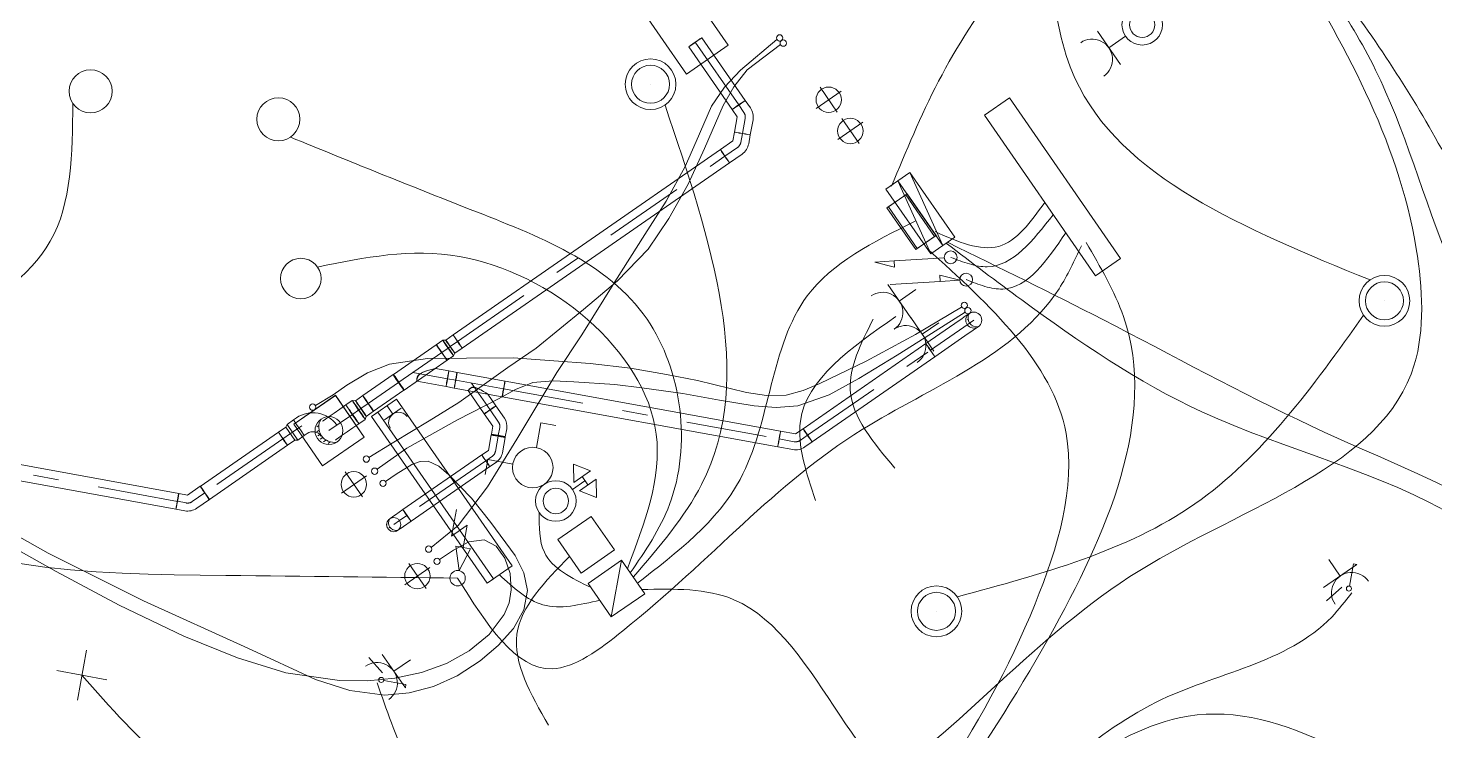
# Model space of a CAD drawing. Header units: metres. Extents: x 2747662.9 to 2747731.3, y 1250221.9 to 1250283.3.
# Drawn here: x 2747705.87 to 2747711.42, y 1250243.94 to 1250246.71 of the extents above; entities that cross this region are included whole.
import ezdxf

# ---------------------------------------------------------------- set-up
doc = ezdxf.new("R2010")
doc.units = ezdxf.units.M
doc.header["$MEASUREMENT"] = 0
for name, pattern in [('EL_Boden', [900, 600, -300]), ('STRICHPUNKT2-A0PKHS6Z00', [0.635, 0.3175, -0.15875, 0, -0.15875]), ('STRICHPUNKT2-A0PKHS7900', [0.635, 0.3175, -0.15875, 0, -0.15875])]:
    doc.linetypes.add(name, pattern=pattern)
for name, color, linetype in [('___deckendurchbruch', 7, 'Continuous'), ('___elektro', 7, 'Continuous'), ('___sanitär', 7, 'Continuous')]:
    doc.layers.add(name, color=color, linetype=linetype)

msp = doc.modelspace()

# ---------------------------------------------------------------- linework, layer by layer
at = {"color": 30, "linetype": 'Continuous', "lineweight": 0, "true_color": 0xff8d1c}
for p, q in [((2747709.2879, 1250245.7949), (2747709.2111, 1250245.7899)), ((2747709.2111, 1250245.7899), (2747709.2895, 1250245.7705)), ((2747709.4858, 1250245.8076), (2747709.2879, 1250245.7949)), ((2747709.2895, 1250245.7705), (2747709.2879, 1250245.7949)), ((2747709.511, 1250245.8091), (2747709.511, 1250245.8091)), ((2747709.2719, 1250245.7018), (2747709.4699, 1250245.7146)), ((2747709.4683, 1250245.739), (2747709.4699, 1250245.7146)), ((2747709.5466, 1250245.7196), (2747709.4683, 1250245.739)), ((2747709.4699, 1250245.7146), (2747709.5466, 1250245.7196)), ((2747709.5718, 1250245.7213), (2747709.5718, 1250245.7213))]:
    msp.add_line(p, q, dxfattribs=at)
for centre in [(2747709.511, 1250245.8091), (2747709.5718, 1250245.7213)]:
    msp.add_circle(centre, 0.0253, dxfattribs=at)
for points, knots in [([(2747709.2773, 1250246.0893), (2747709.3918, 1250246.3658), (2747709.5063, 1250246.6424), (2747709.7342, 1250246.9138), (2747709.9394, 1250247.1583), (2747710.2365, 1250247.3986), (2747710.4821, 1250247.3152), (2747710.5692, 1250247.2856), (2747710.6498, 1250247.2153), (2747710.7305, 1250247.145)], [0, 0, 0, 0, 1, 1, 1, 2, 2, 2, 3, 3, 3, 3]), ([(2747711.1647, 1250245.72), (2747710.6718, 1250245.9218), (2747710.1789, 1250246.1237), (2747710.0009, 1250246.5158), (2747709.8961, 1250246.7469), (2747709.9006, 1250247.0441), (2747709.9052, 1250247.3413)], [0, 0, 0, 0, 1, 1, 1, 2, 2, 2, 2]), ([(2747712.1186, 1250245.307), (2747712.075, 1250245.2993), (2747712.0314, 1250245.2917), (2747711.9907, 1250245.2902), (2747711.5485, 1250245.2742), (2747711.4365, 1250245.9865), (2747711.2264, 1250246.4623), (2747711.1235, 1250246.6952), (2747710.9972, 1250246.8714), (2747710.8709, 1250247.0477)], [0, 0, 0, 0, 1, 1, 1, 2, 2, 2, 3, 3, 3, 3]), ([(2747711.8747, 1250245.5538), (2747711.8312, 1250245.6116), (2747711.7876, 1250245.6694), (2747711.7467, 1250245.729), (2747711.5979, 1250245.9453), (2747711.4831, 1250246.184), (2747711.3475, 1250246.4092), (2747711.2107, 1250246.6366), (2747711.0527, 1250246.8504), (2747710.8946, 1250247.0641)], [0, 0, 0, 0, 1, 1, 1, 2, 2, 2, 3, 3, 3, 3]), ([(2747708.3866, 1250243.3425), (2747708.6645, 1250243.4466), (2747708.9424, 1250243.5506), (2747709.1803, 1250243.7039), (2747709.5583, 1250243.9472), (2747709.8356, 1250244.3145), (2747710.2571, 1250244.5753), (2747710.6685, 1250244.8299), (2747711.2174, 1250244.983), (2747711.3395, 1250245.3859), (2747711.3807, 1250245.5221), (2747711.3732, 1250245.6869), (2747711.3473, 1250245.843), (2747711.2744, 1250246.2826), (2747711.0562, 1250246.6537), (2747710.838, 1250247.0249)], [0, 0, 0, 0, 1, 1, 1, 2, 2, 2, 3, 3, 3, 4, 4, 4, 5, 5, 5, 5]), ([(2747706.0485, 1250246.4154), (2747706.0466, 1250246.219), (2747706.0447, 1250246.0226), (2747705.9592, 1250245.8727), (2747705.8787, 1250245.7316), (2747705.724, 1250245.6317), (2747705.5694, 1250245.5319)], [0, 0, 0, 0, 1, 1, 1, 2, 2, 2, 2]), ([(2747708.384, 1250246.4091), (2747708.5651, 1250245.8738), (2747708.7462, 1250245.3385), (2747708.5286, 1250244.9139), (2747708.4628, 1250244.7855), (2747708.3606, 1250244.6673), (2747708.2584, 1250244.549)], [0, 0, 0, 0, 1, 1, 1, 2, 2, 2, 2]), ([(2747706.9067, 1250246.2831), (2747707.1384, 1250246.1887), (2747707.37, 1250246.0943), (2747707.6154, 1250245.9983), (2747707.8792, 1250245.8952), (2747708.1588, 1250245.7904), (2747708.3131, 1250245.5657), (2747708.4514, 1250245.3643), (2747708.489, 1250245.0665), (2747708.4019, 1250244.8351), (2747708.3651, 1250244.7373), (2747708.306, 1250244.6514), (2747708.247, 1250244.5655)], [0, 0, 0, 0, 1, 1, 1, 2, 2, 2, 3, 3, 3, 4, 4, 4, 4]), ([(2747708.2749, 1250244.5251), (2747708.4325, 1250244.6462), (2747708.5901, 1250244.7673), (2747708.68, 1250244.9341), (2747708.8003, 1250245.1571), (2747708.7994, 1250245.4619), (2747708.9448, 1250245.6571), (2747709.0425, 1250245.7882), (2747709.2063, 1250245.87), (2747709.3701, 1250245.9517)], [0, 0, 0, 0, 1, 1, 1, 2, 2, 2, 3, 3, 3, 3]), ([(2747707.0133, 1250245.7711), (2747707.1978, 1250245.8086), (2747707.3823, 1250245.8462), (2747707.5732, 1250245.813), (2747707.9287, 1250245.7513), (2747708.3066, 1250245.4444), (2747708.3493, 1250245.1123), (2747708.3715, 1250244.94), (2747708.3035, 1250244.761), (2747708.2355, 1250244.582)], [0, 0, 0, 0, 1, 1, 1, 2, 2, 2, 3, 3, 3, 3]), ([(2747710.0269, 1250245.8552), (2747709.9995, 1250245.7968), (2747709.9721, 1250245.7384), (2747709.9381, 1250245.6856), (2747709.7681, 1250245.4222), (2747709.4316, 1250245.2981), (2747709.1614, 1250245.13), (2747708.8127, 1250244.9131), (2747708.5744, 1250244.6229), (2747708.2181, 1250244.3371), (2747708.1265, 1250244.2635), (2747708.027, 1250244.1902), (2747707.9386, 1250244.1872), (2747707.7948, 1250244.1823), (2747707.6804, 1250244.3634), (2747707.5661, 1250244.5446)], [0, 0, 0, 0, 1, 1, 1, 2, 2, 2, 3, 3, 3, 4, 4, 4, 5, 5, 5, 5]), ([(2747709.0108, 1250243.1058), (2747709.323, 1250243.5185), (2747709.6351, 1250243.9312), (2747709.8437, 1250244.443), (2747709.9341, 1250244.6649), (2747710.005, 1250244.9055), (2747709.9659, 1250245.1151), (2747709.9139, 1250245.3943), (2747709.6665, 1250245.6185), (2747709.4191, 1250245.8427)], [0, 0, 0, 0, 1, 1, 1, 2, 2, 2, 3, 3, 3, 3]), ([(2747710.0448, 1250245.8676), (2747710.1013, 1250245.7717), (2747710.1577, 1250245.6757), (2747710.1924, 1250245.5756), (2747710.3301, 1250245.1779), (2747710.1247, 1250244.7143), (2747709.8978, 1250244.31), (2747709.6331, 1250243.8383), (2747709.339, 1250243.4474), (2747709.045, 1250243.0565)], [0, 0, 0, 0, 1, 1, 1, 2, 2, 2, 3, 3, 3, 3]), ([(2747709.2945, 1250245.5758), (2747709.1178, 1250245.4527), (2747708.9411, 1250245.3296), (2747708.9179, 1250245.1632), (2747708.9047, 1250245.0684), (2747708.9413, 1250244.9595), (2747708.9779, 1250244.8506)], [0, 0, 0, 0, 1, 1, 1, 2, 2, 2, 2]), ([(2747709.2053, 1250245.5658), (2747709.1572, 1250245.4708), (2747709.1091, 1250245.3758), (2747709.1147, 1250245.2863), (2747709.1213, 1250245.1784), (2747709.206, 1250245.0785), (2747709.2907, 1250244.9786)], [0, 0, 0, 0, 1, 1, 1, 2, 2, 2, 2]), ([(2747709.5379, 1250244.4714), (2747709.8721, 1250244.5613), (2747710.2064, 1250244.6513), (2747710.474, 1250244.8373), (2747710.7397, 1250245.022), (2747710.9396, 1250245.3014), (2747711.1395, 1250245.5808)], [0, 0, 0, 0, 1, 1, 1, 2, 2, 2, 2]), ([(2747707.8877, 1250244.8032), (2747707.8874, 1250244.7468), (2747707.8871, 1250244.6904), (2747707.9082, 1250244.6465), (2747707.9391, 1250244.5823), (2747708.0159, 1250244.5448), (2747708.0927, 1250244.5073)], [0, 0, 0, 0, 1, 1, 1, 2, 2, 2, 2]), ([(2747708.0072, 1250244.6306), (2747707.9109, 1250244.5317), (2747707.8146, 1250244.4328), (2747707.7997, 1250244.3233), (2747707.7844, 1250244.2111), (2747707.8543, 1250244.0879), (2747707.9243, 1250243.9646)], [0, 0, 0, 0, 1, 1, 1, 2, 2, 2, 2]), ([(2747707.7307, 1250244.5576), (2747707.7852, 1250244.5075), (2747707.8396, 1250244.4573), (2747707.9027, 1250244.4397), (2747707.9707, 1250244.4206), (2747708.0487, 1250244.4393), (2747708.1268, 1250244.458)], [0, 0, 0, 0, 1, 1, 1, 2, 2, 2, 2]), ([(2747708.2925, 1250244.4997), (2747708.4202, 1250244.5026), (2747708.5479, 1250244.5055), (2747708.656, 1250244.4597), (2747709.0015, 1250244.313), (2747709.1466, 1250243.6679), (2747709.4863, 1250243.637), (2747709.5882, 1250243.6277), (2747709.7077, 1250243.6737), (2747709.8271, 1250243.7198)], [0, 0, 0, 0, 1, 1, 1, 2, 2, 2, 3, 3, 3, 3]), ([(2747711.0928, 1250244.4871), (2747711.0673, 1250244.454), (2747711.0419, 1250244.4208), (2747711.0135, 1250244.3914), (2747710.8382, 1250244.2092), (2747710.5535, 1250244.1703), (2747710.321, 1250244.0555), (2747710.189, 1250243.9903), (2747710.0738, 1250243.9006), (2747709.9587, 1250243.8109)], [0, 0, 0, 0, 1, 1, 1, 2, 2, 2, 3, 3, 3, 3]), ([(2747706.0841, 1250244.1622), (2747706.1962, 1250244.0349), (2747706.3083, 1250243.9076), (2747706.4351, 1250243.8052), (2747706.8453, 1250243.4741), (2747707.4095, 1250243.4031), (2747707.913, 1250243.1446), (2747708.0731, 1250243.0624), (2747708.227, 1250242.9613), (2747708.397, 1250242.9699), (2747708.4641, 1250242.9732), (2747708.5337, 1250242.9937), (2747708.5995, 1250242.9834), (2747708.63, 1250242.9786), (2747708.6596, 1250242.9673), (2747708.6892, 1250242.956)], [0, 0, 0, 0, 1, 1, 1, 2, 2, 2, 3, 3, 3, 4, 4, 4, 5, 5, 5, 5]), ([(2747707.2485, 1250244.132), (2747707.285, 1250244.0266), (2747707.3215, 1250243.9212), (2747707.3707, 1250243.8227), (2747707.5265, 1250243.511), (2747707.8098, 1250243.2684), (2747708.1268, 1250243.0905), (2747708.2115, 1250243.0429), (2747708.2986, 1250243), (2747708.3932, 1250243), (2747708.4697, 1250243.0001), (2747708.551, 1250243.0283), (2747708.6209, 1250243.0055), (2747708.6478, 1250242.9967), (2747708.6731, 1250242.9803), (2747708.6983, 1250242.9639)], [0, 0, 0, 0, 1, 1, 1, 2, 2, 2, 3, 3, 3, 4, 4, 4, 5, 5, 5, 5]), ([(2747713.1456, 1250241.5396), (2747713.0119, 1250241.6658), (2747712.8782, 1250241.792), (2747712.7577, 1250241.9259), (2747712.3133, 1250242.4196), (2747712.048, 1250243.0181), (2747711.5149, 1250243.5163), (2747711.1975, 1250243.813), (2747710.7852, 1250244.0741), (2747710.4124, 1250243.9943), (2747710.2623, 1250243.9622), (2747710.1186, 1250243.8748), (2747709.9749, 1250243.7874)], [0, 0, 0, 0, 1, 1, 1, 2, 2, 2, 3, 3, 3, 4, 4, 4, 4])]:
    msp.add_open_spline(points, degree=3, knots=knots, dxfattribs=at)
at = {"color": 30, "linetype": 'EL_Boden', "lineweight": 0, "true_color": 0xff8d1c}
for points, knots in [([(2747704.1208, 1250246.4144), (2747704.1596, 1250246.3204), (2747704.1985, 1250246.2264), (2747704.2466, 1250246.1377), (2747704.3373, 1250245.9704), (2747704.4608, 1250245.8219), (2747704.5686, 1250245.6636), (2747704.7046, 1250245.464), (2747704.8154, 1250245.2488), (2747704.9698, 1250245.0626), (2747705.0202, 1250245.0017), (2747705.0752, 1250244.9439), (2747705.1348, 1250244.8937), (2747705.5268, 1250244.5632), (2747706.1142, 1250244.5606), (2747706.6518, 1250244.5555), (2747706.968, 1250244.5525), (2747707.2671, 1250244.5485), (2747707.5661, 1250244.5446)], [0, 0, 0, 0, 1, 1, 1, 2, 2, 2, 3, 3, 3, 4, 4, 4, 5, 5, 5, 6, 6, 6, 6]), ([(2747709.8817, 1250246.0259), (2747709.8265, 1250245.9492), (2747709.7712, 1250245.8726), (2747709.7005, 1250245.8526), (2747709.6277, 1250245.832), (2747709.5385, 1250245.8712), (2747709.4492, 1250245.9105)], [0, 0, 0, 0, 1, 1, 1, 2, 2, 2, 2]), ([(2747709.4938, 1250245.864), (2747709.5924, 1250245.7894), (2747709.691, 1250245.7148), (2747709.791, 1250245.6413), (2747710.0162, 1250245.476), (2747710.2488, 1250245.3169), (2747710.5013, 1250245.2004), (2747710.8347, 1250245.0466), (2747711.2029, 1250244.9671), (2747711.5204, 1250244.7764), (2747711.7431, 1250244.6427), (2747711.9408, 1250244.4542), (2747712.1929, 1250244.3932), (2747712.4163, 1250244.3392), (2747712.6823, 1250244.3852), (2747712.8644, 1250244.5333), (2747713.0034, 1250244.6463), (2747713.0934, 1250244.8189), (2747713.1227, 1250244.9888), (2747713.182, 1250245.332), (2747712.9937, 1250245.6647), (2747712.8055, 1250245.9975)], [0, 0, 0, 0, 1, 1, 1, 2, 2, 2, 3, 3, 3, 4, 4, 4, 5, 5, 5, 6, 6, 6, 7, 7, 7, 7]), ([(2747709.5011, 1250245.8672), (2747709.7048, 1250245.7677), (2747709.9085, 1250245.6681), (2747710.1107, 1250245.5641), (2747710.3844, 1250245.4233), (2747710.6553, 1250245.2742), (2747710.9317, 1250245.145), (2747711.2115, 1250245.0142), (2747711.4971, 1250244.9038), (2747711.7741, 1250244.7429), (2747711.9871, 1250244.6193), (2747712.1951, 1250244.4659), (2747712.4374, 1250244.4693), (2747712.6172, 1250244.4719), (2747712.8159, 1250244.5609), (2747712.9125, 1250244.7095), (2747712.9763, 1250244.8077), (2747712.9955, 1250244.932), (2747712.9944, 1250245.0516), (2747712.9915, 1250245.3698), (2747712.8448, 1250245.6547), (2747712.6982, 1250245.9396)], [0, 0, 0, 0, 1, 1, 1, 2, 2, 2, 3, 3, 3, 4, 4, 4, 5, 5, 5, 6, 6, 6, 7, 7, 7, 7]), ([(2747709.511, 1250245.8091), (2747709.5605, 1250245.7901), (2747709.6099, 1250245.771), (2747709.6552, 1250245.772), (2747709.7559, 1250245.7742), (2747709.8356, 1250245.8758), (2747709.9152, 1250245.9774)], [0, 0, 0, 0, 1, 1, 1, 2, 2, 2, 2]), ([(2747709.5718, 1250245.7213), (2747709.6216, 1250245.7019), (2747709.6714, 1250245.6825), (2747709.716, 1250245.6842), (2747709.816, 1250245.6879), (2747709.8903, 1250245.797), (2747709.9647, 1250245.9061)], [0, 0, 0, 0, 1, 1, 1, 2, 2, 2, 2])]:
    msp.add_open_spline(points, degree=3, knots=knots, dxfattribs=at)
at = {"layer": '___deckendurchbruch', "color": 215, "linetype": 'STRICHPUNKT2-A0PKHS6Z00', "lineweight": 0, "true_color": 0xa44f91}
for p, q in [((2747708.9803, 1250246.3965), (2747709.0789, 1250246.4648)), ((2747709.0637, 1250246.3813), (2747708.9954, 1250246.48)), ((2747709.0657, 1250246.2732), (2747709.1643, 1250246.3415)), ((2747709.1492, 1250246.258), (2747709.0808, 1250246.3567)), ((2747707.1074, 1250244.8802), (2747707.206, 1250244.9485)), ((2747707.1909, 1250244.865), (2747707.1225, 1250244.9637)), ((2747707.3579, 1250244.5185), (2747707.4566, 1250244.5868)), ((2747707.4414, 1250244.5033), (2747707.3731, 1250244.602))]:
    msp.add_line(p, q, dxfattribs=at)
at = {"layer": '___deckendurchbruch', "color": 215, "linetype": 'Continuous', "lineweight": 0, "true_color": 0xa44f91}
for p, q in [((2747709.3333, 1250246.0553), (2747709.2594, 1250246.0041)), ((2747709.4472, 1250245.8909), (2747709.3333, 1250246.0553)), ((2747709.2594, 1250246.0041), (2747709.3732, 1250245.8397)), ((2747709.3732, 1250245.8397), (2747709.4472, 1250245.8909))]:
    msp.add_line(p, q, dxfattribs=at)
for centre in [(2747709.0296, 1250246.4306), (2747709.115, 1250246.3073), (2747707.1567, 1250244.9144), (2747707.4072, 1250244.5527)]:
    msp.add_circle(centre, 0.05, dxfattribs=at)
at = {"layer": '___elektro', "color": 30, "linetype": 'Continuous', "lineweight": 0, "true_color": 0xff8d1c}
for p, q in [((2747710.1804, 1250246.5694), (2747710.0893, 1250246.7009)), ((2747710.1348, 1250246.6351), (2747710.2006, 1250246.6807)), ((2747710.2006, 1250246.6807), (2747710.2006, 1250246.6807)), ((2747710.2006, 1250246.6807), (2747710.2006, 1250246.6807)), ((2747710.2006, 1250246.6807), (2747710.2006, 1250246.6807)), ((2747710.3119, 1250246.6605), (2747710.3119, 1250246.6605)), ((2747708.27, 1250246.5736), (2747708.2701, 1250246.5736)), ((2747708.4092, 1250246.5483), (2747708.4092, 1250246.5483)), ((2747706.07, 1250246.5337), (2747706.07, 1250246.5337)), ((2747706.1882, 1250246.5122), (2747706.1883, 1250246.5123)), ((2747708.327, 1250246.4914), (2747708.327, 1250246.4914)), ((2747706.0485, 1250246.4154), (2747706.0485, 1250246.4155)), ((2747706.1668, 1250246.3939), (2747706.1668, 1250246.394)), ((2747706.1668, 1250246.3939), (2747706.1668, 1250246.394)), ((2747706.1668, 1250246.3939), (2747706.1668, 1250246.394)), ((2747706.8108, 1250246.4235), (2747706.8109, 1250246.4235)), ((2747706.9291, 1250246.402), (2747706.9291, 1250246.402)), ((2747708.2448, 1250246.4344), (2747708.2448, 1250246.4345)), ((2747708.2448, 1250246.4344), (2747708.2448, 1250246.4345)), ((2747708.3839, 1250246.4092), (2747708.3839, 1250246.4092)), ((2747709.693, 1250246.4036), (2747709.6931, 1250246.4037)), ((2747706.7894, 1250246.3052), (2747706.7894, 1250246.3052)), ((2747706.9076, 1250246.2837), (2747706.9077, 1250246.2837)), ((2747706.9076, 1250246.2837), (2747706.9077, 1250246.2837)), ((2747706.9076, 1250246.2837), (2747706.9077, 1250246.2837)), ((2747709.3501, 1250246.1436), (2747709.2555, 1250246.0781)), ((2747709.3028, 1250246.1108), (2747709.4793, 1250245.856)), ((2747709.4321, 1250245.8232), (2747709.3028, 1250246.1108)), ((2747709.3265, 1250246.1272), (2747709.3265, 1250246.1272)), ((2747709.5266, 1250245.8887), (2747709.3501, 1250246.1436)), ((2747709.4793, 1250245.856), (2747709.3501, 1250246.1436)), ((2747709.9616, 1250246.1213), (2747709.9616, 1250246.1213)), ((2747709.2555, 1250246.0781), (2747709.4321, 1250245.8232)), ((2747709.2555, 1250246.0781), (2747709.4321, 1250245.8232)), ((2747709.2792, 1250246.0944), (2747709.2792, 1250246.0945)), ((2747709.8629, 1250246.053), (2747709.863, 1250246.053)), ((2747709.4383, 1250246.0161), (2747709.4384, 1250246.0162)), ((2747709.3438, 1250245.9507), (2747709.3439, 1250245.9507)), ((2747709.4321, 1250245.8232), (2747709.5266, 1250245.8887)), ((2747709.4321, 1250245.8232), (2747709.5266, 1250245.8887)), ((2747709.4321, 1250245.8232), (2747709.5266, 1250245.8887)), ((2747709.4557, 1250245.8396), (2747709.4557, 1250245.8396)), ((2747709.503, 1250245.8724), (2747709.503, 1250245.8724)), ((2747706.902, 1250245.7913), (2747706.902, 1250245.7914)), ((2747707.0133, 1250245.7711), (2747707.0134, 1250245.7711)), ((2747710.1315, 1250245.7706), (2747710.1315, 1250245.7707)), ((2747711.1647, 1250245.72), (2747711.1648, 1250245.72)), ((2747706.8818, 1250245.68), (2747706.8818, 1250245.68)), ((2747706.9931, 1250245.6598), (2747706.9932, 1250245.6598)), ((2747709.2625, 1250245.7028), (2747709.3536, 1250245.5713)), ((2747709.308, 1250245.637), (2747709.3738, 1250245.6826)), ((2747709.3738, 1250245.6826), (2747709.3738, 1250245.6826)), ((2747709.3738, 1250245.6826), (2747709.3738, 1250245.6826)), ((2747711.3039, 1250245.6947), (2747711.3039, 1250245.6948)), ((2747711.2217, 1250245.6378), (2747711.2217, 1250245.6378)), ((2747709.3534, 1250245.5716), (2747709.4445, 1250245.44)), ((2747709.3989, 1250245.5058), (2747709.4647, 1250245.5514)), ((2747709.4647, 1250245.5514), (2747709.4647, 1250245.5514)), ((2747709.4647, 1250245.5514), (2747709.4647, 1250245.5514)), ((2747711.1395, 1250245.5808), (2747711.1395, 1250245.5809)), ((2747711.1395, 1250245.5808), (2747711.1395, 1250245.5809)), ((2747711.2786, 1250245.5556), (2747711.2787, 1250245.5556)), ((2747707.3439, 1250245.2143), (2747707.2782, 1250245.1688)), ((2747707.2883, 1250245.2244), (2747707.2883, 1250245.2245)), ((2747707.311, 1250245.1916), (2747707.2883, 1250245.2244)), ((2747707.311, 1250245.1916), (2747707.3111, 1250245.1916)), ((2747707.8765, 1250245.0591), (2747707.8944, 1250245.1575)), ((2747707.8944, 1250245.1575), (2747707.9534, 1250245.1467)), ((2747707.6852, 1250245.0125), (2747707.6744, 1250244.9535)), ((2747707.7835, 1250244.9946), (2747707.6852, 1250245.0125)), ((2747707.8167, 1250245.0461), (2747707.8167, 1250245.0462)), ((2747707.928, 1250245.0259), (2747707.9281, 1250245.0259)), ((2747708.0229, 1250244.9943), (2747708.0899, 1250244.9678)), ((2747708.0229, 1250244.9943), (2747708.0242, 1250244.9222)), ((2747708.0242, 1250244.9222), (2747708.0899, 1250244.9678)), ((2747708.0571, 1250244.945), (2747708.0798, 1250244.9121)), ((2747707.5533, 1250244.9214), (2747707.5533, 1250244.9214)), ((2747707.7965, 1250244.9348), (2747707.7965, 1250244.9348)), ((2747707.9078, 1250244.9146), (2747707.9079, 1250244.9146)), ((2747707.9078, 1250244.9146), (2747707.9079, 1250244.9146)), ((2747708.0684, 1250244.9286), (2747708.0191, 1250244.8944)), ((2747708.0191, 1250244.8944), (2747708.0192, 1250244.8944)), ((2747708.047, 1250244.8893), (2747708.1127, 1250244.9349)), ((2747708.114, 1250244.8628), (2747708.047, 1250244.8893)), ((2747708.114, 1250244.8628), (2747708.1127, 1250244.9349)), ((2747707.4546, 1250244.8531), (2747707.4546, 1250244.8531)), ((2747707.5424, 1250244.7106), (2747707.5613, 1250244.815)), ((2747707.8876, 1250244.8033), (2747707.8876, 1250244.8033)), ((2747708.0932, 1250244.7875), (2747707.9616, 1250244.6964)), ((2747707.9989, 1250244.7831), (2747707.999, 1250244.7831)), ((2747708.1843, 1250244.656), (2747708.0932, 1250244.7875)), ((2747707.604, 1250244.7533), (2747707.5424, 1250244.7106)), ((2747707.588, 1250244.6652), (2747707.604, 1250244.7533)), ((2747707.6168, 1250244.66), (2747707.5592, 1250244.6705)), ((2747707.5715, 1250244.5744), (2747707.5592, 1250244.6705)), ((2747707.5715, 1250244.5744), (2747707.6168, 1250244.66)), ((2747707.9616, 1250244.6964), (2747708.0527, 1250244.5649)), ((2747707.9781, 1250244.7078), (2747707.9781, 1250244.7078)), ((2747708.0527, 1250244.5649), (2747708.1843, 1250244.656)), ((2747708.2127, 1250244.6149), (2747708.0812, 1250244.5238)), ((2747708.2127, 1250244.6149), (2747708.1723, 1250244.3923)), ((2747708.1963, 1250244.6035), (2747708.1963, 1250244.6035)), ((2747708.3038, 1250244.4834), (2747708.2127, 1250244.6149)), ((2747711.0472, 1250244.5529), (2747711.0017, 1250244.6187)), ((2747711.0017, 1250244.6187), (2747711.0017, 1250244.6187)), ((2747711.0017, 1250244.6187), (2747711.0017, 1250244.6187)), ((2747707.7438, 1250244.5668), (2747707.7438, 1250244.5668)), ((2747708.1305, 1250244.5579), (2747708.1306, 1250244.558)), ((2747708.147, 1250244.5693), (2747708.147, 1250244.5694)), ((2747708.1634, 1250244.5807), (2747708.1634, 1250244.5808)), ((2747708.1798, 1250244.5921), (2747708.1799, 1250244.5921)), ((2747708.2241, 1250244.5984), (2747708.2242, 1250244.5985)), ((2747708.2355, 1250244.582), (2747708.2355, 1250244.582)), ((2747708.2469, 1250244.5656), (2747708.2469, 1250244.5656)), ((2747708.2583, 1250244.5491), (2747708.2583, 1250244.5492)), ((2747711.113, 1250244.5984), (2747710.9815, 1250244.5073)), ((2747711.0832, 1250244.5134), (2747711.0991, 1250244.601)), ((2747711.0991, 1250244.601), (2747711.113, 1250244.5984)), ((2747707.5661, 1250244.5446), (2747707.5662, 1250244.5446)), ((2747708.0812, 1250244.5238), (2747708.1723, 1250244.3923)), ((2747708.0926, 1250244.5073), (2747708.0926, 1250244.5074)), ((2747708.0976, 1250244.5352), (2747708.0977, 1250244.5352)), ((2747708.1141, 1250244.5466), (2747708.1141, 1250244.5466)), ((2747708.2697, 1250244.5327), (2747708.2697, 1250244.5327)), ((2747708.2811, 1250244.5162), (2747708.2811, 1250244.5163)), ((2747708.2924, 1250244.4998), (2747708.2925, 1250244.4998)), ((2747709.3979, 1250244.4961), (2747709.3979, 1250244.4961)), ((2747711.0536, 1250244.5086), (2747710.9935, 1250244.4548)), ((2747708.104, 1250244.4909), (2747708.104, 1250244.4909)), ((2747708.1154, 1250244.4745), (2747708.1154, 1250244.4745)), ((2747708.1268, 1250244.458), (2747708.1268, 1250244.458)), ((2747708.1381, 1250244.4416), (2747708.1382, 1250244.4416)), ((2747708.1723, 1250244.3923), (2747708.3038, 1250244.4834)), ((2747708.2381, 1250244.4378), (2747708.2381, 1250244.4378)), ((2747708.2545, 1250244.4492), (2747708.2546, 1250244.4492)), ((2747708.271, 1250244.4606), (2747708.271, 1250244.4606)), ((2747708.2874, 1250244.472), (2747708.2874, 1250244.472)), ((2747709.537, 1250244.4708), (2747709.5371, 1250244.4709)), ((2747708.1495, 1250244.4251), (2747708.1496, 1250244.4252)), ((2747708.1609, 1250244.4087), (2747708.161, 1250244.4087)), ((2747708.1888, 1250244.4036), (2747708.1888, 1250244.4037)), ((2747708.2052, 1250244.415), (2747708.2052, 1250244.4151)), ((2747708.2216, 1250244.4264), (2747708.2217, 1250244.4264)), ((2747709.4548, 1250244.4139), (2747709.4549, 1250244.4139)), ((2747709.3726, 1250244.357), (2747709.3727, 1250244.357)), ((2747709.3726, 1250244.357), (2747709.3727, 1250244.357)), ((2747709.5118, 1250244.3317), (2747709.5118, 1250244.3317)), ((2747706.0662, 1250244.0639), (2747706.102, 1250244.2606)), ((2747707.27, 1250244.1712), (2747707.2162, 1250244.2313)), ((2747707.3598, 1250244.1118), (2747707.2687, 1250244.2433)), ((2747707.3143, 1250244.1776), (2747707.38, 1250244.2231)), ((2747707.38, 1250244.2231), (2747707.3801, 1250244.2232)), ((2747707.38, 1250244.2231), (2747707.3801, 1250244.2232)), ((2747706.1825, 1250244.1444), (2747705.9857, 1250244.1801)), ((2747706.0841, 1250244.1622), (2747706.0841, 1250244.1623)), ((2747707.2748, 1250244.1416), (2747707.3624, 1250244.1257)), ((2747707.3624, 1250244.1257), (2747707.3598, 1250244.1118))]:
    msp.add_line(p, q, dxfattribs=at)
for points in [[(2747709.6437, 1250246.3695), (2747710.0822, 1250245.7365), (2747710.1808, 1250245.8048), (2747709.7424, 1250246.4378)], [(2747709.379, 1250245.8437), (2747709.453, 1250245.8949), (2747709.3391, 1250246.0593), (2747709.2651, 1250246.0081)], [(2747707.2268, 1250245.1819), (2747707.6824, 1250244.5243), (2747707.781, 1250244.5926), (2747707.3255, 1250245.2502)], [(2747707.2268, 1250245.1819), (2747707.6824, 1250244.5243), (2747707.707, 1250244.5413), (2747707.2515, 1250245.199)]]:
    msp.add_lwpolyline(points, close=True, dxfattribs=at)
for centre, radius in [((2747710.2663, 1250246.7262), 0.08), ((2747710.2663, 1250246.7262), 0.05), ((2747706.1184, 1250246.4638), 0.085), ((2747708.327, 1250246.4914), 0.1), ((2747708.327, 1250246.4914), 0.075), ((2747706.8592, 1250246.3536), 0.085), ((2747706.9476, 1250245.7256), 0.08), ((2747711.2217, 1250245.6378), 0.1), ((2747711.2217, 1250245.6378), 0.075), ((2747707.8623, 1250244.9804), 0.08), ((2747707.9534, 1250244.8488), 0.08), ((2747707.9534, 1250244.8488), 0.05), ((2747707.5661, 1250244.5446), 0.0303), ((2747709.4548, 1250244.4139), 0.1), ((2747711.0814, 1250244.5036), 0.01), ((2747709.4548, 1250244.4139), 0.075), ((2747707.265, 1250244.1434), 0.01)]:
    msp.add_circle(centre, radius, dxfattribs=at)
for centre, radius, start, end in [((2747710.0691, 1250246.5896), 0.08, 304.7099, 124.7099), ((2747709.2423, 1250245.5915), 0.08, 304.7099, 124.7099), ((2747709.3332, 1250245.4603), 0.08, 304.7099, 124.7099), ((2747707.3338, 1250245.1587), 0.04, 34.7099, 214.7099), ((2747711.0928, 1250244.4871), 0.08, 34.7099, 214.7099), ((2747707.2485, 1250244.132), 0.08, 304.7099, 124.7099)]:
    msp.add_arc(centre, radius, start, end, dxfattribs=at)
at = {"layer": '___sanitär', "color": 106, "linetype": 'Continuous', "lineweight": 0, "true_color": 0x008a1e}
for p, q in [((2747708.4055, 1250246.9742), (2747708.6333, 1250246.6453)), ((2747708.6333, 1250246.6453), (2747708.4055, 1250246.9742)), ((2747708.2411, 1250246.8603), (2747708.4689, 1250246.5315)), ((2747708.4689, 1250246.5315), (2747708.2411, 1250246.8603)), ((2747708.7008, 1250246.4278), (2747708.5294, 1250246.6751)), ((2747708.6333, 1250246.6453), (2747708.4689, 1250246.5315)), ((2747708.6333, 1250246.6453), (2747708.4689, 1250246.5315)), ((2747708.649, 1250246.3919), (2747708.4776, 1250246.6392)), ((2747708.6333, 1250246.6453), (2747708.6333, 1250246.6454)), ((2747708.4689, 1250246.5315), (2747708.4689, 1250246.5315)), ((2747708.6691, 1250246.3628), (2747708.6489, 1250246.3919)), ((2747708.7209, 1250246.3986), (2747708.7007, 1250246.4278)), ((2747708.6583, 1250246.3032), (2747708.6691, 1250246.3628)), ((2747708.7203, 1250246.292), (2747708.7311, 1250246.3515)), ((2747708.6023, 1250246.2338), (2747708.652, 1250246.2682)), ((2747708.652, 1250246.2682), (2747708.6583, 1250246.3032)), ((2747708.714, 1250246.257), (2747708.7203, 1250246.2919)), ((2747707.5481, 1250245.5036), (2747708.6023, 1250246.2338)), ((2747708.6381, 1250246.182), (2747708.6879, 1250246.2164)), ((2747707.5839, 1250245.4518), (2747708.6382, 1250246.182)), ((2747709.5442, 1250245.5603), (2747709.4127, 1250245.4692)), ((2747709.5546, 1250245.5675), (2747709.5442, 1250245.5603)), ((2747709.5642, 1250245.5742), (2747709.5546, 1250245.5675)), ((2747709.5725, 1250245.5799), (2747709.5642, 1250245.5742)), ((2747709.5788, 1250245.5843), (2747709.5725, 1250245.5799)), ((2747709.5765, 1250245.5635), (2747709.5794, 1250245.5655)), ((2747709.5828, 1250245.587), (2747709.5788, 1250245.5843)), ((2747709.582, 1250245.5481), (2747709.5852, 1250245.5504)), ((2747709.5841, 1250245.5879), (2747709.5828, 1250245.587)), ((2747707.5189, 1250245.4833), (2747707.5481, 1250245.5036)), ((2747709.5801, 1250245.5085), (2747709.4486, 1250245.4174)), ((2747709.5905, 1250245.5157), (2747709.5801, 1250245.5085)), ((2747709.6001, 1250245.5224), (2747709.5905, 1250245.5157)), ((2747709.5944, 1250245.5376), (2747709.5973, 1250245.5396)), ((2747709.6083, 1250245.5281), (2747709.6001, 1250245.5224)), ((2747709.6147, 1250245.5325), (2747709.6083, 1250245.5281)), ((2747709.6186, 1250245.5352), (2747709.6147, 1250245.5325)), ((2747709.62, 1250245.5362), (2747709.6186, 1250245.5352)), ((2747707.3125, 1250245.3477), (2747707.4818, 1250245.465)), ((2747707.4818, 1250245.465), (2747707.5073, 1250245.4826)), ((2747707.5073, 1250245.4826), (2747707.5189, 1250245.4833)), ((2747707.5547, 1250245.4315), (2747707.5839, 1250245.4518)), ((2747708.9284, 1250245.1337), (2747709.4127, 1250245.4692)), ((2747707.3552, 1250245.286), (2747707.5245, 1250245.4033)), ((2747707.5245, 1250245.4033), (2747707.55, 1250245.421)), ((2747707.55, 1250245.421), (2747707.5547, 1250245.4315)), ((2747708.9643, 1250245.0819), (2747709.4486, 1250245.4174)), ((2747707.3117, 1250245.3471), (2747707.1919, 1250245.2641)), ((2747707.4055, 1250245.3299), (2747707.4051, 1250245.325)), ((2747707.4051, 1250245.325), (2747707.4052, 1250245.3218)), ((2747707.4054, 1250245.3219), (2747707.4056, 1250245.3251)), ((2747707.4068, 1250245.3363), (2747707.4055, 1250245.3299)), ((2747707.4056, 1250245.3251), (2747707.4062, 1250245.3301)), ((2747707.4062, 1250245.3301), (2747707.4077, 1250245.3365)), ((2747707.4103, 1250245.3434), (2747707.4068, 1250245.3363)), ((2747707.4077, 1250245.3365), (2747707.4113, 1250245.3436)), ((2747707.4176, 1250245.3503), (2747707.4103, 1250245.3434)), ((2747707.4113, 1250245.3436), (2747707.4186, 1250245.3505)), ((2747707.4292, 1250245.3565), (2747707.4176, 1250245.3503)), ((2747707.4186, 1250245.3505), (2747707.4302, 1250245.3567)), ((2747707.4434, 1250245.3617), (2747707.4292, 1250245.3565)), ((2747707.4302, 1250245.3567), (2747707.4443, 1250245.3619)), ((2747707.4573, 1250245.3658), (2747707.4434, 1250245.3617)), ((2747707.4443, 1250245.3619), (2747707.458, 1250245.366)), ((2747707.4686, 1250245.3689), (2747707.4573, 1250245.3658)), ((2747707.458, 1250245.366), (2747707.4691, 1250245.369)), ((2747707.4759, 1250245.3708), (2747707.4686, 1250245.3689)), ((2747707.4691, 1250245.369), (2747707.4762, 1250245.3709)), ((2747707.4785, 1250245.3715), (2747707.4759, 1250245.3708)), ((2747707.4762, 1250245.3709), (2747707.4785, 1250245.3715)), ((2747707.4785, 1250245.3715), (2747707.5316, 1250245.3618)), ((2747707.5255, 1250245.3307), (2747707.5241, 1250245.3227)), ((2747707.525, 1250245.3229), (2747707.5265, 1250245.3309)), ((2747707.527, 1250245.3387), (2747707.5255, 1250245.3307)), ((2747707.5265, 1250245.3309), (2747707.528, 1250245.339)), ((2747707.5284, 1250245.3462), (2747707.527, 1250245.3387)), ((2747707.528, 1250245.339), (2747707.5293, 1250245.3464)), ((2747707.5296, 1250245.3527), (2747707.5284, 1250245.3462)), ((2747707.5293, 1250245.3464), (2747707.5303, 1250245.3528)), ((2747707.5306, 1250245.3576), (2747707.5296, 1250245.3527)), ((2747707.5303, 1250245.3528), (2747707.5311, 1250245.3577)), ((2747707.5313, 1250245.3607), (2747707.5306, 1250245.3576)), ((2747707.5311, 1250245.3577), (2747707.5316, 1250245.3608)), ((2747707.5316, 1250245.3618), (2747707.5313, 1250245.3607)), ((2747707.5316, 1250245.3608), (2747707.5316, 1250245.3618)), ((2747707.5316, 1250245.3618), (2747707.5641, 1250245.3559)), ((2747707.5641, 1250245.3559), (2747707.753, 1250245.3216)), ((2747707.3544, 1250245.2855), (2747707.2346, 1250245.2025)), ((2747707.4052, 1250245.3218), (2747707.4053, 1250245.3207)), ((2747707.4053, 1250245.3207), (2747707.4054, 1250245.3219)), ((2747707.4053, 1250245.3207), (2747707.5204, 1250245.2998)), ((2747707.5209, 1250245.3039), (2747707.5204, 1250245.3009)), ((2747707.5204, 1250245.3009), (2747707.5204, 1250245.2998)), ((2747707.5204, 1250245.2998), (2747707.5207, 1250245.3009)), ((2747707.5204, 1250245.2998), (2747707.5529, 1250245.2939)), ((2747707.5207, 1250245.3009), (2747707.5214, 1250245.304)), ((2747707.5217, 1250245.3088), (2747707.5209, 1250245.3039)), ((2747707.5214, 1250245.304), (2747707.5224, 1250245.309)), ((2747707.5228, 1250245.3152), (2747707.5217, 1250245.3088)), ((2747707.5224, 1250245.309), (2747707.5236, 1250245.3154)), ((2747707.5241, 1250245.3227), (2747707.5228, 1250245.3152)), ((2747707.5236, 1250245.3154), (2747707.525, 1250245.3229)), ((2747707.5529, 1250245.294), (2747707.7418, 1250245.2597)), ((2747707.6079, 1250245.2849), (2747707.6074, 1250245.2841)), ((2747707.6074, 1250245.2841), (2747707.6081, 1250245.2847)), ((2747707.6074, 1250245.2841), (2747707.6711, 1250245.192)), ((2747707.6098, 1250245.287), (2747707.6079, 1250245.2849)), ((2747707.6081, 1250245.2847), (2747707.6101, 1250245.2868)), ((2747707.6129, 1250245.2903), (2747707.6098, 1250245.287)), ((2747707.6101, 1250245.2868), (2747707.6134, 1250245.2899)), ((2747707.6174, 1250245.294), (2747707.6129, 1250245.2903)), ((2747707.6134, 1250245.2899), (2747707.618, 1250245.2936)), ((2747707.6235, 1250245.2969), (2747707.6174, 1250245.294)), ((2747707.618, 1250245.2936), (2747707.6243, 1250245.2964)), ((2747707.6322, 1250245.2971), (2747707.6235, 1250245.2969)), ((2747707.6243, 1250245.2964), (2747707.633, 1250245.2966)), ((2747707.6437, 1250245.2932), (2747707.6322, 1250245.2971)), ((2747707.633, 1250245.2966), (2747707.6444, 1250245.2928)), ((2747707.6563, 1250245.2869), (2747707.6437, 1250245.2932)), ((2747707.6444, 1250245.2928), (2747707.657, 1250245.2865)), ((2747707.668, 1250245.2803), (2747707.6563, 1250245.2869)), ((2747707.657, 1250245.2865), (2747707.6685, 1250245.2799)), ((2747707.6772, 1250245.2748), (2747707.668, 1250245.2803)), ((2747707.6685, 1250245.2799), (2747707.6776, 1250245.2746)), ((2747707.6832, 1250245.2712), (2747707.6772, 1250245.2748)), ((2747707.6776, 1250245.2746), (2747707.6834, 1250245.2711)), ((2747707.6853, 1250245.2699), (2747707.6832, 1250245.2712)), ((2747707.6834, 1250245.2711), (2747707.6853, 1250245.2699)), ((2747707.6853, 1250245.2699), (2747707.7171, 1250245.2239)), ((2747707.753, 1250245.3216), (2747708.8398, 1250245.1243)), ((2747706.9195, 1250245.1515), (2747707.0839, 1250245.2653)), ((2747707.0839, 1250245.2653), (2747706.9195, 1250245.1515)), ((2747706.9196, 1250245.1512), (2747707.084, 1250245.2651)), ((2747707.084, 1250245.2651), (2747706.9196, 1250245.1512)), ((2747707.0839, 1250245.2653), (2747707.0839, 1250245.2654)), ((2747707.0839, 1250245.2653), (2747707.1978, 1250245.1009)), ((2747707.0839, 1250245.2653), (2747707.1978, 1250245.1009)), ((2747707.084, 1250245.2651), (2747707.0841, 1250245.2652)), ((2747707.084, 1250245.2651), (2747707.1979, 1250245.1007)), ((2747707.084, 1250245.2651), (2747707.1979, 1250245.1007)), ((2747707.1014, 1250245.2106), (2747707.1254, 1250245.2272)), ((2747707.1254, 1250245.2272), (2747707.1505, 1250245.2446)), ((2747707.1505, 1250245.2446), (2747707.1631, 1250245.2442)), ((2747707.1631, 1250245.2442), (2747707.1919, 1250245.2641)), ((2747707.7053, 1250245.2162), (2747707.6997, 1250245.2123)), ((2747707.7005, 1250245.2119), (2747707.706, 1250245.2157)), ((2747707.7101, 1250245.2194), (2747707.7053, 1250245.2162)), ((2747707.706, 1250245.2157), (2747707.7107, 1250245.2191)), ((2747707.7139, 1250245.2219), (2747707.7101, 1250245.2194)), ((2747707.7107, 1250245.2191), (2747707.7143, 1250245.2217)), ((2747707.7163, 1250245.2234), (2747707.7139, 1250245.2219)), ((2747707.7143, 1250245.2217), (2747707.7165, 1250245.2233)), ((2747707.7171, 1250245.2239), (2747707.7163, 1250245.2234)), ((2747707.7165, 1250245.2233), (2747707.7171, 1250245.2239)), ((2747707.7172, 1250245.2239), (2747707.7507, 1250245.1755)), ((2747707.7418, 1250245.2597), (2747708.8285, 1250245.0624)), ((2747706.9186, 1250245.1685), (2747706.8931, 1250245.1509)), ((2747706.9301, 1250245.1765), (2747706.9186, 1250245.1685)), ((2747706.9311, 1250245.1504), (2747706.9186, 1250245.1685)), ((2747706.9186, 1250245.1685), (2747706.9311, 1250245.1504)), ((2747707.033, 1250245.1632), (2747707.0361, 1250245.1654)), ((2747707.0361, 1250245.1654), (2747707.0453, 1250245.1717)), ((2747707.0453, 1250245.1717), (2747707.06, 1250245.1819)), ((2747707.06, 1250245.1819), (2747707.0791, 1250245.1951)), ((2747707.0791, 1250245.1951), (2747707.1014, 1250245.2106)), ((2747707.1767, 1250245.1533), (2747707.2018, 1250245.1706)), ((2747707.2018, 1250245.1706), (2747707.2058, 1250245.1825)), ((2747707.2058, 1250245.1825), (2747707.2346, 1250245.2025)), ((2747707.6718, 1250245.1926), (2747707.6711, 1250245.192)), ((2747707.6711, 1250245.192), (2747707.672, 1250245.1925)), ((2747707.6711, 1250245.192), (2747707.7047, 1250245.1436)), ((2747707.674, 1250245.1943), (2747707.6718, 1250245.1926)), ((2747707.672, 1250245.1925), (2747707.6744, 1250245.194)), ((2747707.6776, 1250245.1969), (2747707.674, 1250245.1943)), ((2747707.6744, 1250245.194), (2747707.6781, 1250245.1965)), ((2747707.6823, 1250245.2002), (2747707.6776, 1250245.1969)), ((2747707.6781, 1250245.1965), (2747707.6829, 1250245.1998)), ((2747707.6878, 1250245.2041), (2747707.6823, 1250245.2002)), ((2747707.6829, 1250245.1998), (2747707.6885, 1250245.2036)), ((2747707.6937, 1250245.2082), (2747707.6878, 1250245.2041)), ((2747707.6885, 1250245.2036), (2747707.6945, 1250245.2077)), ((2747707.6997, 1250245.2123), (2747707.6937, 1250245.2082)), ((2747707.6945, 1250245.2077), (2747707.7005, 1250245.2119)), ((2747706.8591, 1250245.12), (2747706.5509, 1250244.9065)), ((2747706.8883, 1250245.1402), (2747706.8591, 1250245.12)), ((2747706.8696, 1250245.1048), (2747706.8591, 1250245.12)), ((2747706.8845, 1250245.0834), (2747706.8696, 1250245.1048)), ((2747706.8931, 1250245.1509), (2747706.8883, 1250245.1402)), ((2747706.8883, 1250245.1402), (2747706.9242, 1250245.0884)), ((2747706.8931, 1250245.1509), (2747706.9358, 1250245.0892)), ((2747706.9195, 1250245.1515), (2747707.0333, 1250244.9871)), ((2747706.9195, 1250245.1515), (2747707.0333, 1250244.9871)), ((2747706.9195, 1250245.1515), (2747706.9195, 1250245.1515)), ((2747706.9196, 1250245.1512), (2747706.9197, 1250245.1513)), ((2747706.9196, 1250245.1512), (2747707.0335, 1250244.9868)), ((2747706.9196, 1250245.1512), (2747707.0335, 1250244.9868)), ((2747706.9488, 1250245.1249), (2747706.9311, 1250245.1504)), ((2747706.9311, 1250245.1504), (2747706.9488, 1250245.1249)), ((2747706.9358, 1250245.0892), (2747706.9613, 1250245.1069)), ((2747706.9613, 1250245.1069), (2747706.9488, 1250245.1249)), ((2747706.9488, 1250245.1249), (2747706.9613, 1250245.1069)), ((2747706.9613, 1250245.1069), (2747706.9728, 1250245.1148)), ((2747707.0102, 1250245.1213), (2747707.0198, 1250245.128)), ((2747707.0104, 1250245.1406), (2747707.0188, 1250245.1464)), ((2747707.0152, 1250245.1057), (2747707.0252, 1250245.1126)), ((2747707.0586, 1250245.1262), (2747707.0587, 1250245.1262)), ((2747707.0966, 1250245.0978), (2747707.1112, 1250245.1079)), ((2747707.1112, 1250245.1079), (2747707.1304, 1250245.1212)), ((2747707.1304, 1250245.1212), (2747707.1527, 1250245.1366)), ((2747707.1527, 1250245.1366), (2747707.1767, 1250245.1533)), ((2747707.6984, 1250245.1093), (2747707.6874, 1250245.0484)), ((2747707.699, 1250245.1122), (2747707.6984, 1250245.1093)), ((2747707.7047, 1250245.1436), (2747707.699, 1250245.1122)), ((2747707.7598, 1250245.1336), (2747707.7541, 1250245.1022)), ((2747708.8397, 1250245.1243), (2747708.8993, 1250245.1135)), ((2747708.8992, 1250245.1135), (2747708.9284, 1250245.1338)), ((2747706.4664, 1250244.8784), (2747705.5001, 1250245.0539)), ((2747706.895, 1250245.0682), (2747706.5868, 1250244.8547)), ((2747706.895, 1250245.0682), (2747706.8845, 1250245.0834)), ((2747706.895, 1250245.0682), (2747706.9242, 1250245.0884)), ((2747706.9358, 1250245.0892), (2747706.9242, 1250245.0884)), ((2747707.0242, 1250245.0928), (2747707.0341, 1250245.0997)), ((2747707.0333, 1250244.9871), (2747707.1978, 1250245.1009)), ((2747707.1978, 1250245.1009), (2747707.0333, 1250244.9871)), ((2747707.0335, 1250244.9868), (2747707.1979, 1250245.1007)), ((2747707.1979, 1250245.1007), (2747707.0335, 1250244.9868)), ((2747707.037, 1250245.0826), (2747707.0466, 1250245.0892)), ((2747707.0552, 1250245.076), (2747707.0636, 1250245.0819)), ((2747707.0842, 1250245.0892), (2747707.0874, 1250245.0914)), ((2747707.0874, 1250245.0914), (2747707.0966, 1250245.0978)), ((2747707.1978, 1250245.1009), (2747707.1978, 1250245.101)), ((2747707.1979, 1250245.1007), (2747707.1979, 1250245.1008)), ((2747707.6874, 1250245.0484), (2747707.6611, 1250245.0302)), ((2747707.7535, 1250245.0993), (2747707.7425, 1250245.0384)), ((2747707.7541, 1250245.1022), (2747707.7535, 1250245.0993)), ((2747708.8285, 1250245.0624), (2747708.888, 1250245.0516)), ((2747708.9351, 1250245.0618), (2747708.9643, 1250245.082)), ((2747706.4551, 1250244.8165), (2747705.4888, 1250244.9919)), ((2747707.6611, 1250245.0302), (2747707.3503, 1250244.8149)), ((2747707.7193, 1250245.0023), (2747707.693, 1250244.9842)), ((2747707.0333, 1250244.9871), (2747707.0334, 1250244.9871)), ((2747707.0335, 1250244.9868), (2747707.0335, 1250244.9869)), ((2747707.693, 1250244.9842), (2747707.3822, 1250244.7688)), ((2747706.551, 1250244.9066), (2747706.5012, 1250244.8721)), ((2747706.5012, 1250244.8721), (2747706.4663, 1250244.8784)), ((2747706.5868, 1250244.8548), (2747706.5371, 1250244.8203)), ((2747706.49, 1250244.8101), (2747706.4551, 1250244.8165)), ((2747707.2981, 1250244.7787), (2747707.2989, 1250244.7793)), ((2747707.2989, 1250244.7793), (2747707.3011, 1250244.7808)), ((2747707.3011, 1250244.7808), (2747707.3047, 1250244.7833)), ((2747707.3047, 1250244.7833), (2747707.3094, 1250244.7866)), ((2747707.3094, 1250244.7866), (2747707.3149, 1250244.7903)), ((2747707.3149, 1250244.7903), (2747707.3208, 1250244.7944)), ((2747707.3208, 1250244.7944), (2747707.3503, 1250244.8149)), ((2747707.2913, 1250244.757), (2747707.2939, 1250244.7588)), ((2747707.2962, 1250244.7434), (2747707.2991, 1250244.7453)), ((2747707.3072, 1250244.734), (2747707.3098, 1250244.7358)), ((2747707.314, 1250244.7557), (2747707.3141, 1250244.7557)), ((2747707.33, 1250244.7327), (2747707.3307, 1250244.7332)), ((2747707.3307, 1250244.7332), (2747707.333, 1250244.7348)), ((2747707.333, 1250244.7348), (2747707.3366, 1250244.7373)), ((2747707.3366, 1250244.7373), (2747707.3413, 1250244.7405)), ((2747707.3413, 1250244.7405), (2747707.3468, 1250244.7443)), ((2747707.3468, 1250244.7443), (2747707.3526, 1250244.7484)), ((2747707.3526, 1250244.7484), (2747707.3822, 1250244.7688))]:
    msp.add_line(p, q, dxfattribs=at)
at = {"layer": '___sanitär', "color": 106, "linetype": 'STRICHPUNKT2-A0PKHS7900', "lineweight": 0, "true_color": 0x008a1e}
for p, q in [((2747708.6749, 1250246.4098), (2747708.5035, 1250246.6572)), ((2747708.695, 1250246.3807), (2747708.6748, 1250246.4099)), ((2747708.6893, 1250246.2976), (2747708.7001, 1250246.3571)), ((2747708.683, 1250246.2626), (2747708.6893, 1250246.2975)), ((2747708.6202, 1250246.2079), (2747708.6699, 1250246.2423)), ((2747707.566, 1250245.4777), (2747708.6202, 1250246.2079)), ((2747709.602, 1250245.562), (2747709.5622, 1250245.5344)), ((2747709.5622, 1250245.5344), (2747709.4307, 1250245.4433)), ((2747707.5032, 1250245.4342), (2747707.5287, 1250245.4518)), ((2747707.5287, 1250245.4518), (2747707.5368, 1250245.4574)), ((2747707.5368, 1250245.4574), (2747707.566, 1250245.4777)), ((2747708.9463, 1250245.1078), (2747709.4307, 1250245.4433)), ((2747707.3339, 1250245.3169), (2747707.5032, 1250245.4342)), ((2747707.3898, 1250245.3556), (2747707.526, 1250245.3308)), ((2747707.526, 1250245.3308), (2747707.5585, 1250245.3249)), ((2747707.5585, 1250245.3249), (2747707.7474, 1250245.2907)), ((2747707.333, 1250245.3163), (2747707.2132, 1250245.2333)), ((2747707.621, 1250245.3136), (2747707.6941, 1250245.208)), ((2747707.7474, 1250245.2907), (2747708.8342, 1250245.0933)), ((2747707.1845, 1250245.2134), (2747707.2132, 1250245.2333)), ((2747707.0586, 1250245.1262), (2747707.1511, 1250245.1903)), ((2747707.1511, 1250245.1902), (2747707.1761, 1250245.2076)), ((2747707.1761, 1250245.2076), (2747707.1845, 1250245.2134)), ((2747707.6941, 1250245.208), (2747707.7277, 1250245.1596)), ((2747706.9063, 1250245.1143), (2747706.8771, 1250245.0941)), ((2747706.9145, 1250245.12), (2747706.9063, 1250245.1143)), ((2747706.94, 1250245.1377), (2747706.9145, 1250245.12)), ((2747706.94, 1250245.1377), (2747706.9515, 1250245.1457)), ((2747707.726, 1250245.1043), (2747707.7149, 1250245.0434)), ((2747707.7265, 1250245.1072), (2747707.726, 1250245.1043)), ((2747707.7322, 1250245.1386), (2747707.7265, 1250245.1072)), ((2747708.9172, 1250245.0876), (2747708.9464, 1250245.1079)), ((2747706.8771, 1250245.0941), (2747706.5689, 1250244.8806)), ((2747708.8341, 1250245.0934), (2747708.8936, 1250245.0825)), ((2747706.4607, 1250244.8474), (2747705.4945, 1250245.0229)), ((2747707.6771, 1250245.0072), (2747707.3662, 1250244.7919)), ((2747707.7033, 1250245.0254), (2747707.6771, 1250245.0072)), ((2747706.4956, 1250244.8411), (2747706.4607, 1250244.8475)), ((2747706.5689, 1250244.8807), (2747706.5192, 1250244.8462)), ((2747707.314, 1250244.7557), (2747707.3367, 1250244.7714)), ((2747707.3367, 1250244.7714), (2747707.3662, 1250244.7919))]:
    msp.add_line(p, q, dxfattribs=at)
at = {"layer": '___sanitär', "color": 106, "linetype": 'Continuous', "lineweight": 0, "true_color": 0x008a1e, "flags": 128}
for points in [[(2747708.8257, 1250246.6674), (2747708.6814, 1250246.5469), (2747708.6187, 1250246.4802), (2747708.5674, 1250246.4057), (2747708.5064, 1250246.266), (2747708.464, 1250246.1677), (2747708.3885, 1250246.0313), (2747708.3043, 1250245.8993), (2747708.1865, 1250245.7124), (2747708.0554, 1250245.5041), (2747707.9569, 1250245.3551), (2747707.7999, 1250245.0922), (2747707.6845, 1250244.9051), (2747707.5677, 1250244.7518), (2747707.4621, 1250244.6658)], [(2747708.8394, 1250246.6477), (2747708.7075, 1250246.5481), (2747708.6555, 1250246.4818), (2747708.614, 1250246.4074), (2747708.5403, 1250246.2377), (2747708.4749, 1250246.0975), (2747708.3996, 1250245.9618), (2747708.3178, 1250245.8419), (2747708.1963, 1250245.7169), (2747708.062, 1250245.6034), (2747707.8759, 1250245.4517), (2747707.7645, 1250245.3745), (2747707.5711, 1250245.2374), (2747707.4535, 1250245.1652), (2747707.3143, 1250245.0808), (2747707.2163, 1250245.0206)], [(2747709.5538, 1250245.6132), (2747709.3724, 1250245.5047), (2747709.1776, 1250245.3994), (2747708.9947, 1250245.3118), (2747708.9291, 1250245.2837), (2747708.8616, 1250245.2653), (2747708.7839, 1250245.2641), (2747708.7056, 1250245.2769), (2747708.5124, 1250245.3235), (2747708.3895, 1250245.3472), (2747708.2476, 1250245.3729), (2747708.0891, 1250245.3914), (2747707.9456, 1250245.4008), (2747707.7847, 1250245.4133), (2747707.6007, 1250245.412), (2747707.4467, 1250245.4107), (2747707.2971, 1250245.3887), (2747707.2102, 1250245.3534), (2747707.1289, 1250245.3049), (2747707.0746, 1250245.2672), (2747707.0054, 1250245.2248)], [(2747709.5681, 1250245.5926), (2747709.4104, 1250245.4931), (2747709.2997, 1250245.4233), (2747709.1486, 1250245.3314), (2747709.032, 1250245.2667), (2747708.9085, 1250245.2244), (2747708.8227, 1250245.2177), (2747708.7358, 1250245.2239), (2747708.5986, 1250245.2462), (2747708.4543, 1250245.2724), (2747708.2927, 1250245.2953), (2747708.1858, 1250245.3083), (2747708.0244, 1250245.3183), (2747707.9427, 1250245.3229), (2747707.8633, 1250245.3155), (2747707.7939, 1250245.2884), (2747707.727, 1250245.2515), (2747707.5656, 1250245.1691), (2747707.3655, 1250245.0576), (2747707.2485, 1250244.974)], [(2747705.6112, 1250244.833), (2747705.9511, 1250244.6432), (2747706.3277, 1250244.4553), (2747706.7387, 1250244.2684), (2747707.0055, 1250244.1449), (2747707.1412, 1250244.1013), (2747707.2783, 1250244.0838), (2747707.375, 1250244.092), (2747707.471, 1250244.1176), (2747707.5648, 1250244.1598), (2747707.6553, 1250244.2182), (2747707.7262, 1250244.2785), (2747707.7859, 1250244.3467), (2747707.8269, 1250244.4202), (2747707.8412, 1250244.4961), (2747707.8269, 1250244.5653), (2747707.7924, 1250244.6336), (2747707.6964, 1250244.7644), (2747707.6214, 1250244.8594), (2747707.5308, 1250244.9523), (2747707.4918, 1250244.9858), (2747707.4494, 1250245.0054), (2747707.4178, 1250245.0039), (2747707.3855, 1250244.9922), (2747707.3231, 1250244.9544), (2747707.2816, 1250244.9262)], [(2747705.4871, 1250244.8485), (2747705.9829, 1250244.5711), (2747706.2316, 1250244.4382), (2747706.4863, 1250244.3163), (2747706.6975, 1250244.2305), (2747706.8878, 1250244.1715), (2747707.1006, 1250244.1408), (2747707.2103, 1250244.1399), (2747707.3187, 1250244.1501), (2747707.4235, 1250244.1724), (2747707.5219, 1250244.2078), (2747707.6117, 1250244.2575), (2747707.6901, 1250244.3224), (2747707.7498, 1250244.401), (2747707.7689, 1250244.4472), (2747707.7777, 1250244.4988), (2747707.7728, 1250244.5625), (2747707.7526, 1250244.6234), (2747707.7183, 1250244.6712), (2747707.6709, 1250244.6955), (2747707.6102, 1250244.6882), (2747707.5503, 1250244.6544), (2747707.4949, 1250244.6183)]]:
    msp.add_lwpolyline(points, dxfattribs=at)
at = {"layer": '___sanitär', "color": 106, "linetype": 'Continuous', "lineweight": 0, "true_color": 0x008a1e}
for centre, radius in [((2747708.8362, 1250246.6742), 0.0125), ((2747708.8504, 1250246.6536), 0.0125), ((2747709.5644, 1250245.6199), 0.0125), ((2747709.5787, 1250245.5993), 0.0125), ((2747709.602, 1250245.562), 0.0315), ((2747706.9946, 1250245.2187), 0.0125), ((2747707.0586, 1250245.1262), 0.055), ((2747707.2057, 1250245.014), 0.0125), ((2747707.2387, 1250244.9663), 0.0125), ((2747707.2717, 1250244.9186), 0.0125), ((2747707.314, 1250244.7557), 0.028), ((2747707.4517, 1250244.6589), 0.0125), ((2747707.4847, 1250244.6112), 0.0125)]:
    msp.add_circle(centre, radius, dxfattribs=at)
at = {"layer": '___sanitär', "color": 106, "linetype": 'STRICHPUNKT2-A0PKHS7900', "lineweight": 0, "true_color": 0x008a1e}
for centre, radius, start, end in [((2747708.6691, 1250246.3628), 0.0315, 349.7126, 34.7072), ((2747708.652, 1250246.2682), 0.0315, 304.7126, 349.7072), ((2747707.7047, 1250245.1436), 0.028, 349.7126, 34.7072), ((2747708.8992, 1250245.1135), 0.0315, 259.7126, 304.7072), ((2747707.6874, 1250245.0484), 0.028, 304.7126, 349.7072), ((2747706.5012, 1250244.8721), 0.0315, 259.7126, 304.7072)]:
    msp.add_arc(centre, radius, start, end, dxfattribs=at)
at = {"layer": '___sanitär', "color": 106, "linetype": 'Continuous', "lineweight": 0, "true_color": 0x008a1e}
for centre, radius, start, end in [((2747708.6691, 1250246.3628), 0.063, 349.7126, 34.7072), ((2747708.652, 1250246.2682), 0.063, 304.7126, 349.7072), ((2747709.6136, 1250245.57), 0.0345, 148.6622, 280.7576), ((2747706.9953, 1250245.0824), 0.1145, 34.7099, 124.7099), ((2747707.0787, 1250245.1401), 0.0602, 148.6622, 280.7576), ((2747707.0787, 1250245.1401), 0.0602, 148.6622, 280.7576), ((2747707.7047, 1250245.1436), 0.056, 349.7126, 34.7072), ((2747706.9953, 1250245.0824), 0.0395, 34.7099, 124.7099), ((2747708.8992, 1250245.1135), 0.063, 259.7126, 304.7072), ((2747707.6874, 1250245.0484), 0.056, 304.7126, 349.7072), ((2747706.5012, 1250244.8721), 0.063, 259.7126, 304.7072), ((2747707.3243, 1250244.7628), 0.0306, 148.6622, 280.7576)]:
    msp.add_arc(centre, radius, start, end, dxfattribs=at)
for centre, major_axis, ratio in [((2747708.5035, 1250246.6572), (0.0259, 0.0179), 0.014998), ((2747708.6748, 1250246.4099), (0.0259, 0.0179), 0.014998), ((2747708.6749, 1250246.4098), (0.0259, 0.0179), 0.014998), ((2747708.6893, 1250246.2976), (-0.031, 0.0056), 0.014998), ((2747708.6893, 1250246.2975), (-0.031, 0.0056), 0.014998), ((2747708.6202, 1250246.2079), (-0.0179, 0.0259), 0.014998), ((2747708.6202, 1250246.2079), (-0.0179, 0.0259), 0.014998), ((2747707.566, 1250245.4777), (-0.0179, 0.0259), 0.014998), ((2747707.566, 1250245.4777), (-0.0179, 0.0259), 0.014998), ((2747707.5032, 1250245.4342), (-0.0214, 0.0308), 0.014998), ((2747707.5032, 1250245.4342), (-0.0214, 0.0308), 0.014998), ((2747707.5287, 1250245.4518), (-0.0214, 0.0308), 0.014998), ((2747707.5368, 1250245.4574), (-0.0179, 0.0259), 0.014998), ((2747709.4307, 1250245.4433), (-0.0179, 0.0259), 0.014998), ((2747709.4307, 1250245.4433), (-0.0179, 0.0259), 0.014998), ((2747707.333, 1250245.3163), (-0.0214, 0.0308), 0.014968), ((2747707.3339, 1250245.3169), (-0.0214, 0.0308), 0.014998), ((2747707.526, 1250245.3308), (0.0056, 0.031), 0.015021), ((2747707.5585, 1250245.3249), (0.0056, 0.031), 0.015021), ((2747707.5585, 1250245.3249), (0.0056, 0.031), 0.014998), ((2747707.7474, 1250245.2907), (0.0056, 0.031), 0.014998), ((2747707.7474, 1250245.2907), (0.0056, 0.031), 0.014998), ((2747707.1511, 1250245.1902), (-0.0256, 0.037), 0.014992), ((2747707.1511, 1250245.1902), (-0.0256, 0.037), 0.014992), ((2747707.1761, 1250245.2076), (-0.0256, 0.037), 0.014992), ((2747707.1845, 1250245.2134), (-0.0214, 0.0308), 0.014992), ((2747707.2132, 1250245.2333), (-0.0214, 0.0308), 0.014992), ((2747707.2132, 1250245.2333), (-0.0214, 0.0308), 0.014968), ((2747707.6941, 1250245.208), (0.023, 0.0159), 0.014998), ((2747706.8771, 1250245.0941), (-0.0179, 0.0259), 0.014998), ((2747707.726, 1250245.1043), (-0.0275, 0.005), 0.014998), ((2747707.726, 1250245.1043), (-0.0275, 0.005), 0.014998), ((2747707.7265, 1250245.1072), (-0.0275, 0.005), 0.014998), ((2747707.7265, 1250245.1072), (-0.0275, 0.005), 0.014998), ((2747708.8341, 1250245.0934), (0.0056, 0.031), 0.014998), ((2747708.8342, 1250245.0933), (0.0056, 0.031), 0.014998), ((2747708.9464, 1250245.1079), (-0.0179, 0.0259), 0.014998), ((2747708.9463, 1250245.1078), (-0.0179, 0.0259), 0.014998), ((2747707.6771, 1250245.0072), (-0.0159, 0.023), 0.014998), ((2747707.6771, 1250245.0072), (-0.0159, 0.023), 0.014998), ((2747706.5689, 1250244.8806), (-0.0179, 0.0259), 0.014998), ((2747706.5689, 1250244.8807), (-0.0179, 0.0259), 0.014998), ((2747706.4607, 1250244.8475), (0.0056, 0.031), 0.014998), ((2747706.4607, 1250244.8474), (0.0056, 0.031), 0.014998), ((2747707.3662, 1250244.7919), (-0.0159, 0.023), 0.014998), ((2747707.3662, 1250244.7919), (-0.0159, 0.023), 0.014998)]:
    msp.add_ellipse(centre, major_axis=major_axis, ratio=ratio, dxfattribs=at)

doc.saveas('drawing.dxf')
